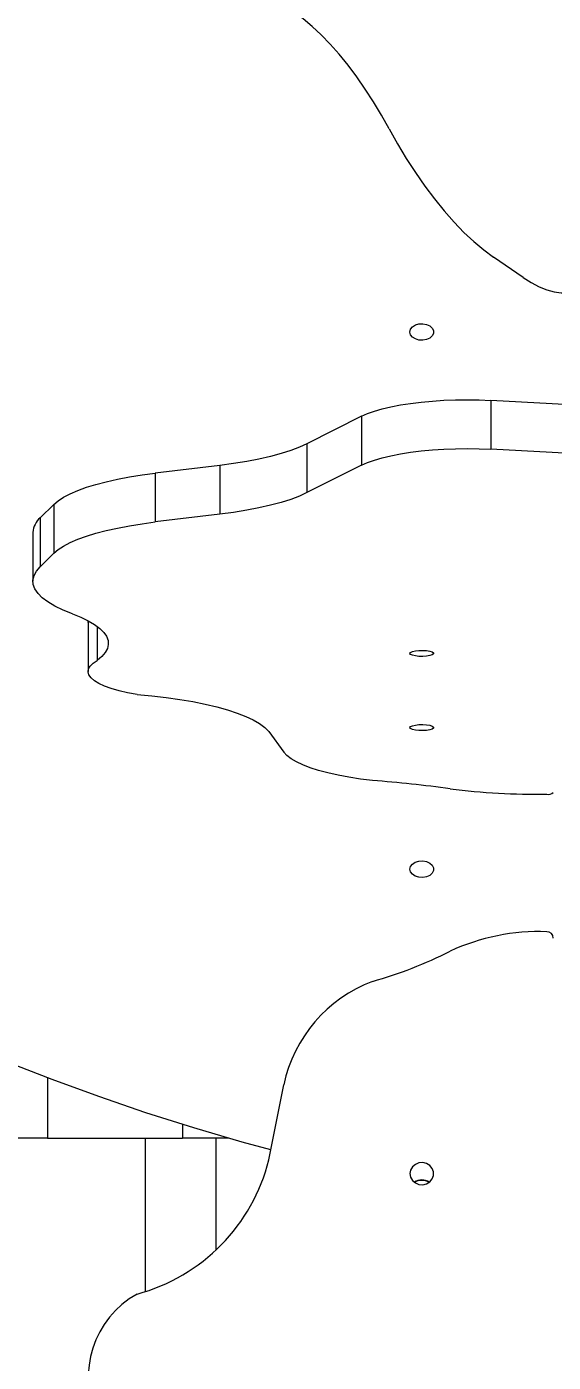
# Model space of a CAD drawing. Header units: millimetres. Extents: x -8422 to 28150, y -6982 to 5510.
# Drawn here: x 20044.3 to 20200.4, y 564 to 960.1 of the extents above; entities that cross this region are included whole.
import ezdxf

# ---------------------------------------------------------------- set-up
doc = ezdxf.new("R2010")
doc.units = ezdxf.units.MM
for name, color, linetype in [('DIKOM_ОБЪЕКТ', 7, 'Continuous'), ('DIKOM_РАЗМЕР_ЗОНА', 7, 'Continuous'), ('DIKOM_РАЗМЕР_ОБЪЕКТА', 7, 'Continuous')]:
    doc.layers.add(name, color=color, linetype=linetype)
doc.styles.add('style1', font='arial.ttf', dxfattribs={"width": 0.8})
doc.dimstyles.new('1-50', dxfattribs={"dimtxt": 300, "dimasz": 200, "dimexe": 100, "dimexo": 0, "dimgap": 100, "dimtad": 1, "dimdec": 0, "dimtxsty": 'style1', "dimcen": 0, "dimclrd": 7, "dimclre": 7, "dimadec": 1, "dimazin": 2, "dimtfac": 1, "dimtdec": 0, "dimtmove": 1, "dimatfit": 3, "dimfxl": 0, "dimlwd": 25, "dimlwe": 18, "dimarcsym": 0})

# ---------------------------------------------------------------- blocks, each defined once
blk = doc.blocks.new('*D15')
at = {"layer": 'Defpoints', "color": 0, "transparency": 16777216}
for p in [(19380.28, 3651.45), (27070.13, 3651.45), (15204.41, -3115.19)]:
    blk.add_point(p, dxfattribs=at)
at = {"layer": 'DIKOM_РАЗМЕР_ОБЪЕКТА', "color": 7, "lineweight": 18, "transparency": 16777216}
for p, q in [((19380.28, 3651.45), (27170.13, 3651.45)), ((15204.41, -3115.19), (27170.13, -3115.19))]:
    blk.add_line(p, q, dxfattribs=at)
at = {"layer": 'DIKOM_РАЗМЕР_ОБЪЕКТА', "color": 7, "lineweight": 25, "transparency": 16777216}
blk.add_line((27070.13, -2915.19), (27070.13, 3451.45), dxfattribs=at)
at = {"layer": 'DIKOM_РАЗМЕР_ОБЪЕКТА', "color": 7, "transparency": 16777216}
for points in [[(27036.8, 3451.45), (27103.47, 3451.45), (27070.13, 3651.45)], [(27036.8, -2915.19), (27103.47, -2915.19), (27070.13, -3115.19)]]:
    blk.add_solid(points, dxfattribs=at)
at = {"layer": 'DIKOM_РАЗМЕР_ОБЪЕКТА', "color": 0, "transparency": 16777216, "insert": (26816.96, -135.25), "char_height": 300, "attachment_point": 5, "rotation": 90, "style": 'style1'}
blk.add_mtext('6750', dxfattribs=at)
blk = doc.blocks.new('*D16')
at = {"layer": 'Defpoints', "color": 0, "transparency": 16777216}
for p in [(12490, 1387.95), (23986.61, 1004.03), (12490, -5796.5)]:
    blk.add_point(p, dxfattribs=at)
at = {"layer": 'DIKOM_РАЗМЕР_ОБЪЕКТА', "color": 7, "lineweight": 18, "transparency": 16777216}
for p, q in [((12490, 1387.95), (12490, -5896.5)), ((23986.61, 1004.03), (23986.61, -5896.5))]:
    blk.add_line(p, q, dxfattribs=at)
at = {"layer": 'DIKOM_РАЗМЕР_ОБЪЕКТА', "color": 7, "lineweight": 25, "transparency": 16777216}
blk.add_line((23786.61, -5796.5), (12690, -5796.5), dxfattribs=at)
at = {"layer": 'DIKOM_РАЗМЕР_ОБЪЕКТА', "color": 7, "transparency": 16777216}
for points in [[(12690, -5763.17), (12690, -5829.83), (12490, -5796.5)], [(23786.61, -5763.17), (23786.61, -5829.83), (23986.61, -5796.5)]]:
    blk.add_solid(points, dxfattribs=at)
at = {"layer": 'DIKOM_РАЗМЕР_ОБЪЕКТА', "color": 0, "transparency": 16777216, "insert": (18238.3, -5543.33), "char_height": 300, "attachment_point": 5, "style": 'style1'}
blk.add_mtext('11500', dxfattribs=at)
blk = doc.blocks.new('*D14')
at = {"layer": 'Defpoints', "color": 0, "transparency": 16777216}
for p in [(20684.73, 5148.63), (28049.7, 5148.63), (14575.76, -5055.5)]:
    blk.add_point(p, dxfattribs=at)
at = {"layer": 'DIKOM_РАЗМЕР_ЗОНА', "color": 7, "lineweight": 18, "transparency": 16777216}
for p, q in [((20684.73, 5148.63), (28149.7, 5148.63)), ((14575.76, -5055.5), (28149.7, -5055.5))]:
    blk.add_line(p, q, dxfattribs=at)
at = {"layer": 'DIKOM_РАЗМЕР_ЗОНА', "color": 7, "lineweight": 25, "transparency": 16777216}
blk.add_line((28049.7, -4855.5), (28049.7, 4948.63), dxfattribs=at)
at = {"layer": 'DIKOM_РАЗМЕР_ЗОНА', "color": 7, "transparency": 16777216}
for points in [[(28016.36, 4948.63), (28083.03, 4948.63), (28049.7, 5148.63)], [(28016.36, -4855.5), (28083.03, -4855.5), (28049.7, -5055.5)]]:
    blk.add_solid(points, dxfattribs=at)
at = {"layer": 'DIKOM_РАЗМЕР_ЗОНА', "color": 0, "transparency": 16777216, "insert": (27796.52, -63.59), "char_height": 300, "attachment_point": 5, "rotation": 90, "style": 'style1'}
blk.add_mtext('10200', dxfattribs=at)
blk = doc.blocks.new('*D13')
at = {"layer": 'Defpoints', "color": 0, "transparency": 16777216}
for p in [(10490, 1785.06), (25983.09, 460.53), (10490, -6882.5)]:
    blk.add_point(p, dxfattribs=at)
at = {"layer": 'DIKOM_РАЗМЕР_ЗОНА', "color": 7, "lineweight": 18, "transparency": 16777216}
for p, q in [((10490, 1785.06), (10490, -6982.5)), ((25983.09, 460.53), (25983.09, -6982.5))]:
    blk.add_line(p, q, dxfattribs=at)
at = {"layer": 'DIKOM_РАЗМЕР_ЗОНА', "color": 7, "lineweight": 25, "transparency": 16777216}
blk.add_line((25783.09, -6882.5), (10690, -6882.5), dxfattribs=at)
at = {"layer": 'DIKOM_РАЗМЕР_ЗОНА', "color": 7, "transparency": 16777216}
for points in [[(10690, -6849.17), (10690, -6915.83), (10490, -6882.5)], [(25783.09, -6849.17), (25783.09, -6915.83), (25983.09, -6882.5)]]:
    blk.add_solid(points, dxfattribs=at)
at = {"layer": 'DIKOM_РАЗМЕР_ЗОНА', "color": 0, "transparency": 16777216, "insert": (18236.55, -6629.33), "char_height": 300, "attachment_point": 5, "style": 'style1'}
blk.add_mtext('15500', dxfattribs=at)

msp = doc.modelspace()

# ---------------------------------------------------------------- linework, layer by layer
at = {"layer": 'DIKOM_ОБЪЕКТ', "color": 7, "linetype": 'Continuous', "lineweight": 15}
for p, q in [((20191.5, 885.68), (20182.69, 891.73)), ((20181.94, 849.24), (20181.94, 834.75)), ((20237.25, 846.2), (20181.94, 849.24)), ((20143.54, 844.52), (20127.38, 836.38)), ((20143.54, 844.52), (20143.54, 830.03)), ((20127.38, 836.38), (20127.38, 821.9)), ((20237.25, 831.72), (20181.94, 834.75)), ((20101.58, 829.98), (20082.37, 827.67)), ((20101.58, 829.98), (20101.58, 815.49)), ((20143.54, 830.03), (20127.38, 821.9)), ((20082.37, 827.67), (20082.37, 813.18)), ((20052.3, 818.39), (20048.25, 814.41)), ((20052.3, 818.39), (20052.3, 803.9)), ((20048.25, 814.41), (20048.25, 799.92)), ((20101.58, 815.49), (20082.37, 813.18)), ((20046.11, 810.11), (20046.11, 795.62)), ((20052.3, 803.9), (20048.25, 799.92)), ((20062.45, 783.33), (20062.52, 783.86)), ((20062.45, 783.33), (20062.45, 768.85)), ((20065.2, 782.2), (20065.2, 772.14)), ((20116.06, 751.08), (20120.49, 744.96)), ((20050.42, 648.35), (20050.42, 630.45)), ((20116.06, 624.07), (20120.49, 646.3)), ((20090.42, 634.57), (20090.42, 630.45)), ((20050.42, 630.45), (19995.15, 630.45)), ((20050.42, 630.45), (20090.42, 630.45)), ((20079.42, 630.45), (20079.42, 584.99)), ((20104.14, 630.45), (20090.42, 630.45)), ((20100.42, 597.39), (20100.42, 630.45))]:
    msp.add_line(p, q, dxfattribs=at)
at = {"layer": 'DIKOM_ОБЪЕКТ', "color": 7, "linetype": 'Continuous', "lineweight": 15, "flags": 128}
for points in [[(20151.72, 929.77), (20149.47, 933.82), (20147.12, 937.76), (20144.67, 941.56), (20142.15, 945.19), (20139.56, 948.63), (20136.93, 951.87), (20134.27, 954.89), (20131.6, 957.65), (20128.93, 960.16), (20126.29, 962.38), (20123.68, 964.31), (20121.12, 965.94)], [(20151.72, 929.77), (20154.21, 925.31), (20156.81, 920.97), (20159.51, 916.79), (20162.3, 912.79), (20165.16, 909), (20168.06, 905.43), (20171, 902.11), (20173.94, 899.07), (20176.89, 896.31), (20179.81, 893.86), (20182.69, 891.73)], [(20191.5, 885.68), (20193.91, 884.16), (20196.25, 882.93), (20198.51, 882.02), (20200.68, 881.42), (20202.73, 881.14), (20204.66, 881.18), (20206.46, 881.54), (20208.11, 882.22), (20209.6, 883.21), (20210.93, 884.51), (20212.08, 886.11)], [(20157.92, 869.52), (20158.11, 870.33), (20158.66, 871.05), (20159.51, 871.6), (20160.56, 871.93), (20161.71, 871.99), (20162.83, 871.79), (20163.79, 871.35), (20164.5, 870.7), (20164.87, 869.93), (20164.87, 869.12), (20164.5, 868.35), (20163.79, 867.7), (20162.83, 867.26), (20161.71, 867.06), (20160.56, 867.12), (20159.51, 867.45), (20158.66, 868), (20158.11, 868.72), (20157.92, 869.52)], [(20143.54, 844.52), (20145.3, 845.31), (20147.36, 846.05), (20149.69, 846.73), (20152.27, 847.34), (20155.08, 847.89), (20158.09, 848.36), (20161.26, 848.75), (20164.57, 849.06), (20167.98, 849.27), (20171.46, 849.4), (20174.96, 849.44), (20178.47, 849.39), (20181.94, 849.24)], [(20127.38, 836.38), (20125.13, 835.36), (20122.57, 834.39), (20119.7, 833.47), (20116.55, 832.62), (20113.13, 831.84), (20109.49, 831.14), (20105.62, 830.51), (20101.58, 829.98)], [(20143.54, 830.03), (20145.3, 830.82), (20147.36, 831.56), (20149.69, 832.24), (20152.27, 832.85), (20155.08, 833.4), (20158.09, 833.87), (20161.26, 834.26), (20164.57, 834.57), (20167.98, 834.79), (20171.46, 834.91), (20174.96, 834.95), (20178.47, 834.9), (20181.94, 834.75)], [(20052.3, 818.39), (20053.59, 819.47), (20055.21, 820.53), (20057.16, 821.55), (20059.41, 822.53), (20061.95, 823.46), (20064.77, 824.33), (20067.86, 825.14), (20071.18, 825.88), (20074.72, 826.56), (20078.46, 827.15), (20082.37, 827.67)], [(20127.38, 821.9), (20125.13, 820.87), (20122.57, 819.9), (20119.7, 818.98), (20116.55, 818.13), (20113.13, 817.35), (20109.49, 816.65), (20105.62, 816.03), (20101.58, 815.49)], [(20052.3, 803.9), (20053.59, 804.99), (20055.21, 806.04), (20057.16, 807.06), (20059.41, 808.04), (20061.95, 808.97), (20064.77, 809.84), (20067.86, 810.65), (20071.18, 811.39), (20074.72, 812.07), (20078.46, 812.67), (20082.37, 813.18)], [(20057.79, 785.95), (20055.03, 787.07), (20052.62, 788.25), (20050.57, 789.47), (20048.89, 790.73), (20047.61, 792.01), (20046.71, 793.32), (20046.22, 794.65), (20046.12, 795.98), (20046.43, 797.31), (20047.15, 798.62), (20048.25, 799.92)], [(20057.79, 785.95), (20060.31, 784.94), (20062.51, 783.87), (20064.38, 782.77), (20065.91, 781.63), (20067.09, 780.46), (20067.91, 779.28), (20068.37, 778.08), (20068.46, 776.87), (20068.19, 775.67), (20067.55, 774.48), (20066.55, 773.3), (20065.2, 772.14)], [(20157.92, 774.22), (20158.11, 774.51), (20158.66, 774.77), (20159.51, 774.98), (20160.56, 775.1), (20161.71, 775.12), (20162.83, 775.05), (20163.79, 774.88), (20164.5, 774.65), (20164.87, 774.37), (20164.87, 774.07), (20164.5, 773.79), (20163.79, 773.55), (20162.83, 773.39), (20161.71, 773.32), (20160.56, 773.34), (20159.51, 773.46), (20158.66, 773.66), (20158.11, 773.92), (20157.92, 774.22)], [(20076.97, 762.05), (20074.18, 762.56), (20071.63, 763.15), (20069.34, 763.81), (20067.34, 764.52), (20065.66, 765.29), (20064.32, 766.11), (20063.33, 766.95), (20062.71, 767.82), (20062.46, 768.71), (20062.59, 769.59), (20063.09, 770.46), (20063.97, 771.32), (20065.2, 772.14)], [(20076.97, 762.05), (20081.36, 761.65), (20085.61, 761.16), (20089.68, 760.59), (20093.57, 759.93), (20097.23, 759.19), (20100.65, 758.37), (20103.8, 757.49), (20106.66, 756.54), (20109.22, 755.53), (20111.45, 754.48), (20113.34, 753.38), (20114.88, 752.24), (20116.06, 751.08)], [(20157.92, 752.22), (20158.11, 752.51), (20158.66, 752.77), (20159.51, 752.98), (20160.56, 753.1), (20161.71, 753.12), (20162.83, 753.05), (20163.79, 752.89), (20164.5, 752.65), (20164.87, 752.37), (20164.87, 752.07), (20164.5, 751.79), (20163.79, 751.55), (20162.83, 751.39), (20161.71, 751.32), (20160.56, 751.34), (20159.51, 751.46), (20158.66, 751.66), (20158.11, 751.92), (20157.92, 752.22)], [(20146.81, 736.51), (20143.23, 736.96), (20139.81, 737.48), (20136.59, 738.08), (20133.59, 738.75), (20130.84, 739.49), (20128.35, 740.29), (20126.14, 741.14), (20124.24, 742.04), (20122.66, 742.98), (20121.4, 743.96), (20120.49, 744.96)], [(20157.92, 710.23), (20158.11, 711.03), (20158.65, 711.75), (20159.5, 712.3), (20160.56, 712.63), (20161.71, 712.69), (20162.82, 712.49), (20163.79, 712.05), (20164.49, 711.4), (20164.87, 710.63), (20164.87, 709.82), (20164.49, 709.05), (20163.79, 708.4), (20162.82, 707.96), (20161.71, 707.76), (20160.56, 707.82), (20159.5, 708.15), (20158.65, 708.7), (20158.11, 709.42), (20157.92, 710.23)], [(20116.64, 626.96), (20108.11, 629.32), (20093.78, 633.53), (20079.62, 638.02), (20065.64, 642.78), (20051.85, 647.81), (20038.26, 653.11), (20024.87, 658.66), (20011.7, 664.47)], [(20157.92, 619.94), (20158.11, 618.87), (20158.66, 617.92), (20159.51, 617.18), (20160.56, 616.75), (20161.71, 616.66), (20162.83, 616.92), (20163.79, 617.52), (20164.5, 618.37), (20164.87, 619.39), (20164.87, 620.48), (20164.5, 621.5), (20163.79, 622.36), (20162.83, 622.95), (20161.71, 623.21), (20160.56, 623.12), (20159.51, 622.69), (20158.66, 621.96), (20158.11, 621), (20157.92, 619.94)]]:
    msp.add_lwpolyline(points, dxfattribs=at)
at = {"layer": 'DIKOM_ОБЪЕКТ', "color": 7, "linetype": 'Continuous', "lineweight": 15}
for centre, radius, start, end in [((20052.1, 809.81), 6, 129.8973, 177.1692), ((20119.31, 371.69), 365.86, 82.0594, 85.6895), ((20195.85, 944.79), 212.35, 262.9664, 270.7146), ((20198.93, 734.69), 2.27, 259.016, 311.0965), ((20196.16, 629), 62.72, 87.8621, 114.8031), ((20198.49, 689.74), 1.94, 1.7449, 89.6082), ((20113.97, 795.3), 122.81, 285.5095, 297.0667), ((20161.84, 637.43), 42.29, 110.826, 167.8868), ((20062.61, 637.43), 55.1, 285.1133, 345.9686), ((20161.42, 613.29), 4.63, 61.4161, 118.5839), ((20161.42, 614.44), 3.66, 53.2448, 126.7552), ((20090.74, 559.59), 28.22, 119.1952, 205.1696)]:
    msp.add_arc(centre, radius, start, end, dxfattribs=at)

# ---------------------------------------------------------------- dimensions: what is measured, and where the dimension line sits
at = {"layer": 'DIKOM_РАЗМЕР_ЗОНА'}
dim = msp.add_linear_dim(base=(28049.7, 5148.63), p1=(14575.76, -5055.5), p2=(20684.73, 5148.63), angle=270, text='10200', dimstyle='1-50', override={"dimscale": 1, "dimtix": 0, "dimtofl": 1, "dimtmove": 1, "dimatfit": 3}, dxfattribs=at)
dim.commit()
dim.dimension.update_dxf_attribs({"geometry": '*D14', "text_midpoint": (28049.7, -63.59), "dimtype": 160})
dim = msp.add_linear_dim(base=(10490, -6882.5), p1=(25983.09, 460.53), p2=(10490, 1785.06), angle=180, text='15500', dimstyle='1-50', dxfattribs=at)
dim.commit()
dim.dimension.update_dxf_attribs({"geometry": '*D13', "text_midpoint": (18236.55, -6882.5), "dimtype": 160})
at = {"layer": 'DIKOM_РАЗМЕР_ОБЪЕКТА'}
dim = msp.add_linear_dim(base=(27070.13, 3651.45), p1=(15204.41, -3115.19), p2=(19380.28, 3651.45), angle=270, text='6750', dimstyle='1-50', override={"dimscale": 1, "dimtix": 0, "dimtofl": 1, "dimtmove": 1, "dimatfit": 3}, dxfattribs=at)
dim.commit()
dim.dimension.update_dxf_attribs({"geometry": '*D15', "text_midpoint": (27070.13, -135.25), "dimtype": 160})
dim = msp.add_linear_dim(base=(12490, -5796.5), p1=(23986.61, 1004.03), p2=(12490, 1387.95), angle=180, text='11500', dimstyle='1-50', dxfattribs=at)
dim.commit()
dim.dimension.update_dxf_attribs({"geometry": '*D16', "text_midpoint": (18238.3, -5796.5), "dimtype": 160})

doc.saveas('drawing.dxf')
